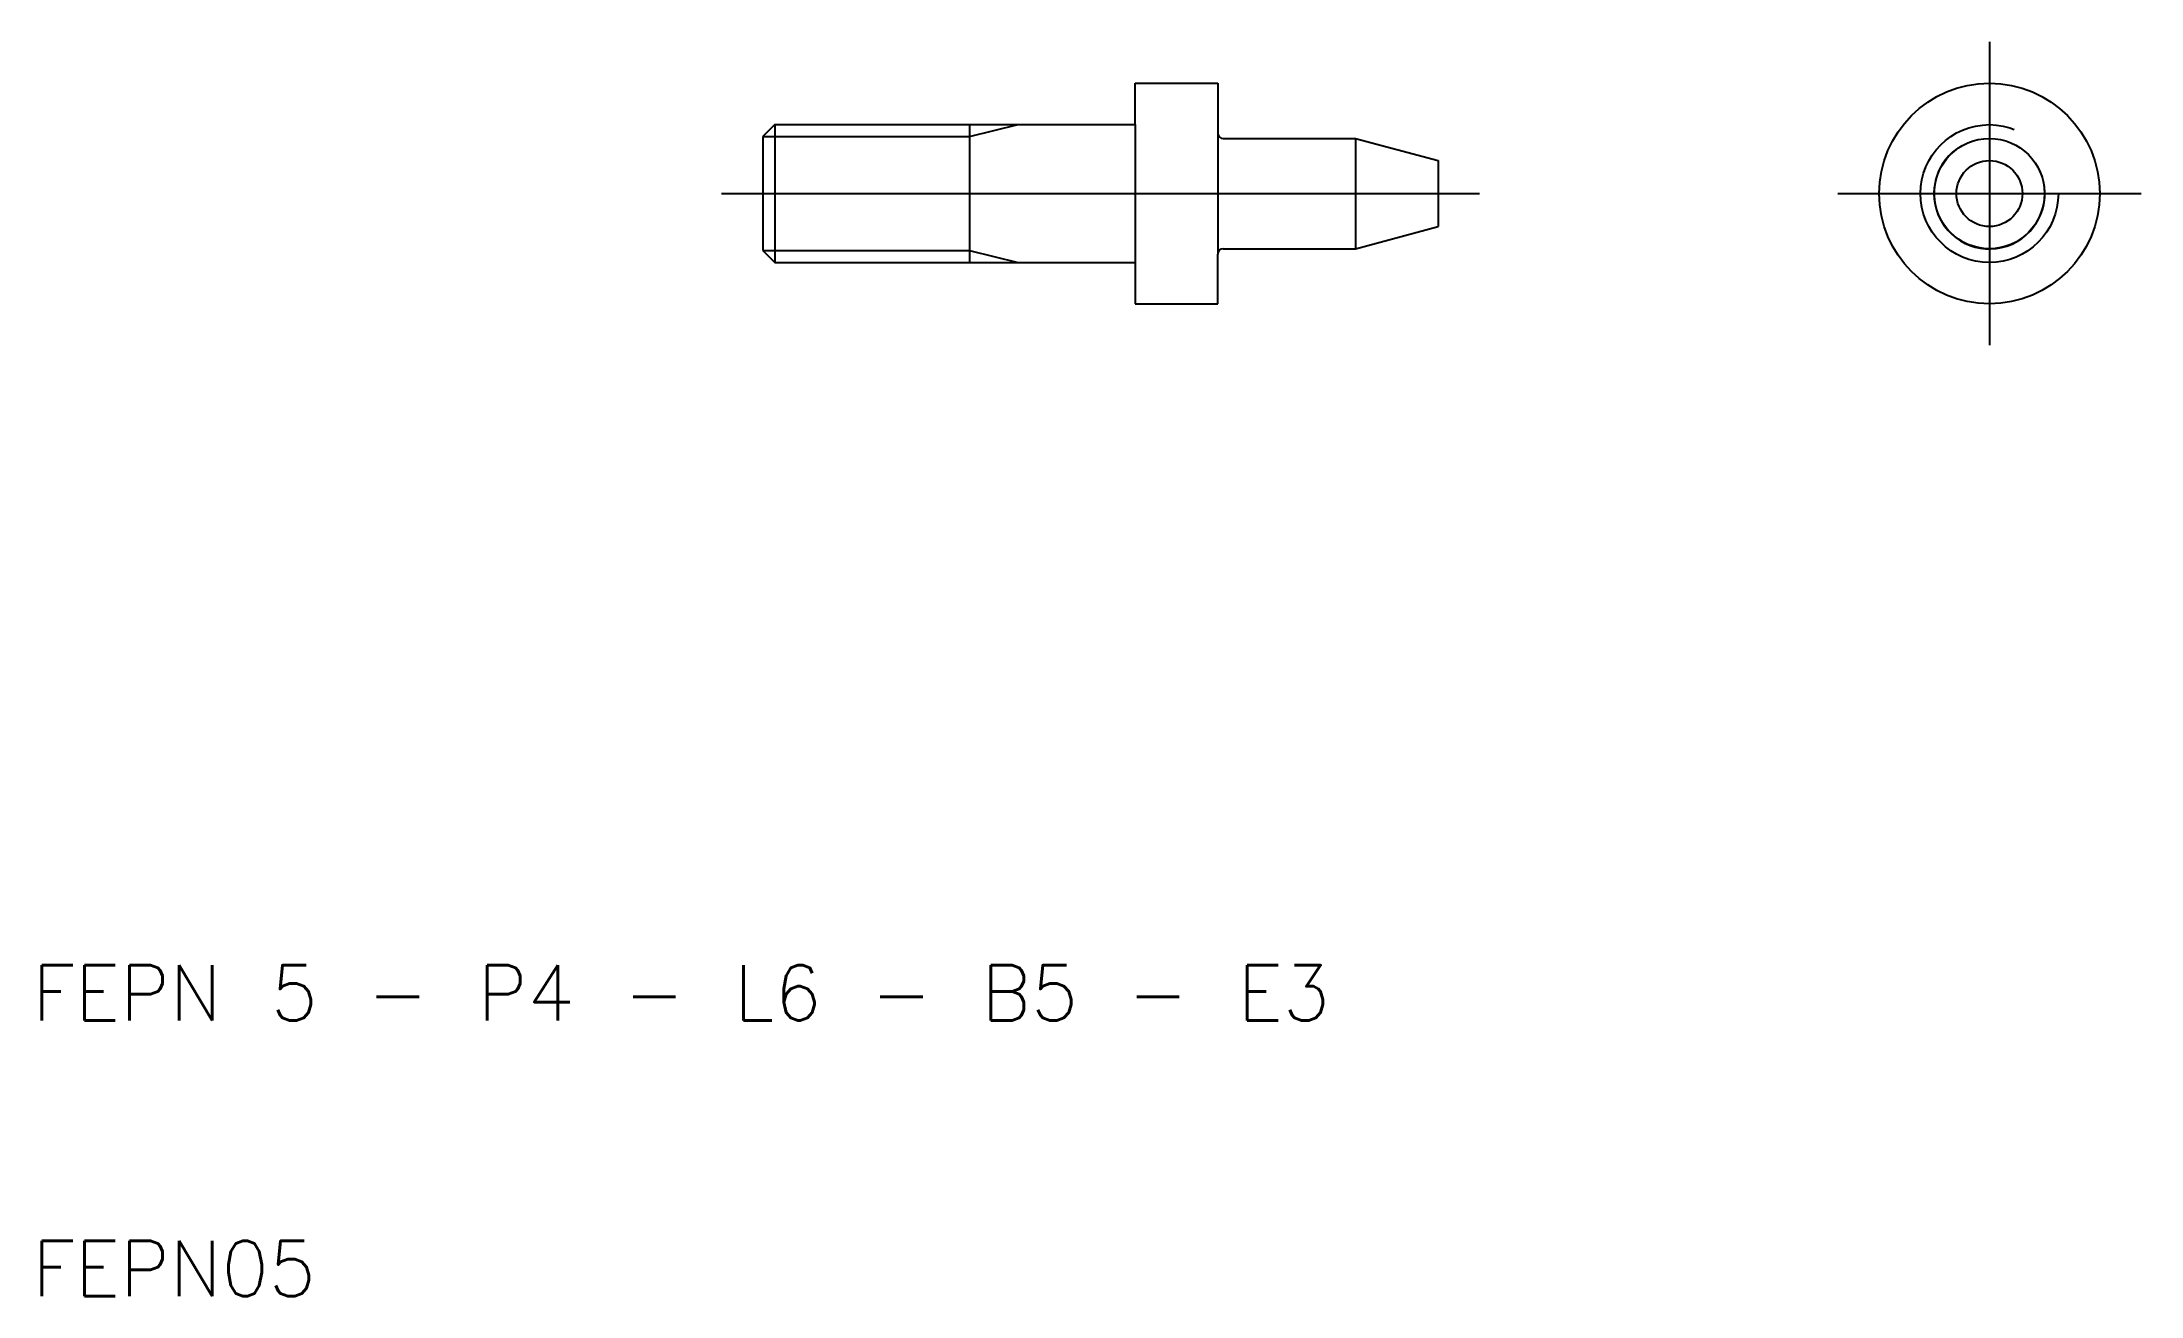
# Model space of a CAD drawing. Extents: x 10.3 to 86.5, y 10 to 55.5.
import ezdxf

# ---------------------------------------------------------------- set-up
doc = ezdxf.new("R2010")
doc.units = 0
doc.linetypes.add('CENTER', pattern=[50.8, 31.75, -6.35, 6.35, -6.35])
doc.linetypes.add('DASHED', pattern=[19.05, 12.7, -6.35])
doc.layers.get('0').update_dxf_attribs({"linetype": 'CONTINUOUS'})
doc.layers.add('CENTER', color=1, linetype='CENTER')
doc.styles.get("Standard").update_dxf_attribs({"font": 'txt.shx', "bigfont": 'extfont.shx'})

msp = doc.modelspace()

# ---------------------------------------------------------------- linework, layer by layer
for p, q in [((50, 54), (53, 54)), ((50, 52.5), (50, 54)), ((53, 54), (53, 52.2)), ((36.933, 52.5), (36.5, 52.067)), ((36.5, 52.067), (36.5, 47.933)), ((36.933, 52.5), (50, 52.5)), ((36.933, 52.5), (36.933, 47.5)), ((44, 52.5), (44, 47.5)), ((50, 52.5), (50, 47.5)), ((53, 52.2), (53, 47.8)), ((53.2, 52), (58, 52)), ((58, 52), (58, 48)), ((58, 52), (61, 51.196)), ((61, 51.196), (61, 48.804)), ((58, 48), (61, 48.804)), ((53.2, 48), (58, 48)), ((36.5, 47.933), (36.933, 47.5)), ((36.933, 47.5), (50, 47.5)), ((50, 47.5), (50, 46)), ((53, 46), (53, 47.8)), ((50, 46), (53, 46))]:
    msp.add_line(p, q)
at = {"color": 3, "linetype": 'CONTINUOUS'}
for p, q in [((36.5, 52.067), (44, 52.067)), ((36.5, 47.933), (44, 47.933))]:
    msp.add_line(p, q, dxfattribs=at)
at = {"color": 3}
for p, q in [((44, 52.067), (45.766, 52.5)), ((44, 47.933), (45.766, 47.5))]:
    msp.add_line(p, q, dxfattribs=at)
for radius in [4, 2, 1.196]:
    msp.add_circle((81, 50), radius)
at = {"color": 3, "linetype": 'DASHED'}
msp.add_circle((81, 50), 2.5, dxfattribs=at)
for centre, start, end in [((53.2, 52.2), 180, 270), ((53.2, 47.8), 90, 180)]:
    msp.add_arc(centre, 0.2, start, end)
msp.add_arc((81, 50), 2.01, 120, 30, dxfattribs=at)
at = {"layer": 'CENTER', "color": 1, "linetype": 'CENTER'}
for p, q in [((81, 55.5), (81, 44.5)), ((35, 50), (62.5, 50)), ((75.5, 50), (86.5, 50))]:
    msp.add_line(p, q, dxfattribs=at)

# ---------------------------------------------------------------- texts
for s, p in [('FEPN 5 - P4 - L6 - B5 - E3', (10, 20)), ('FEPN05', (10, 10))]:
    msp.add_text(s, height=2).set_placement(p)

doc.saveas('drawing.dxf')
